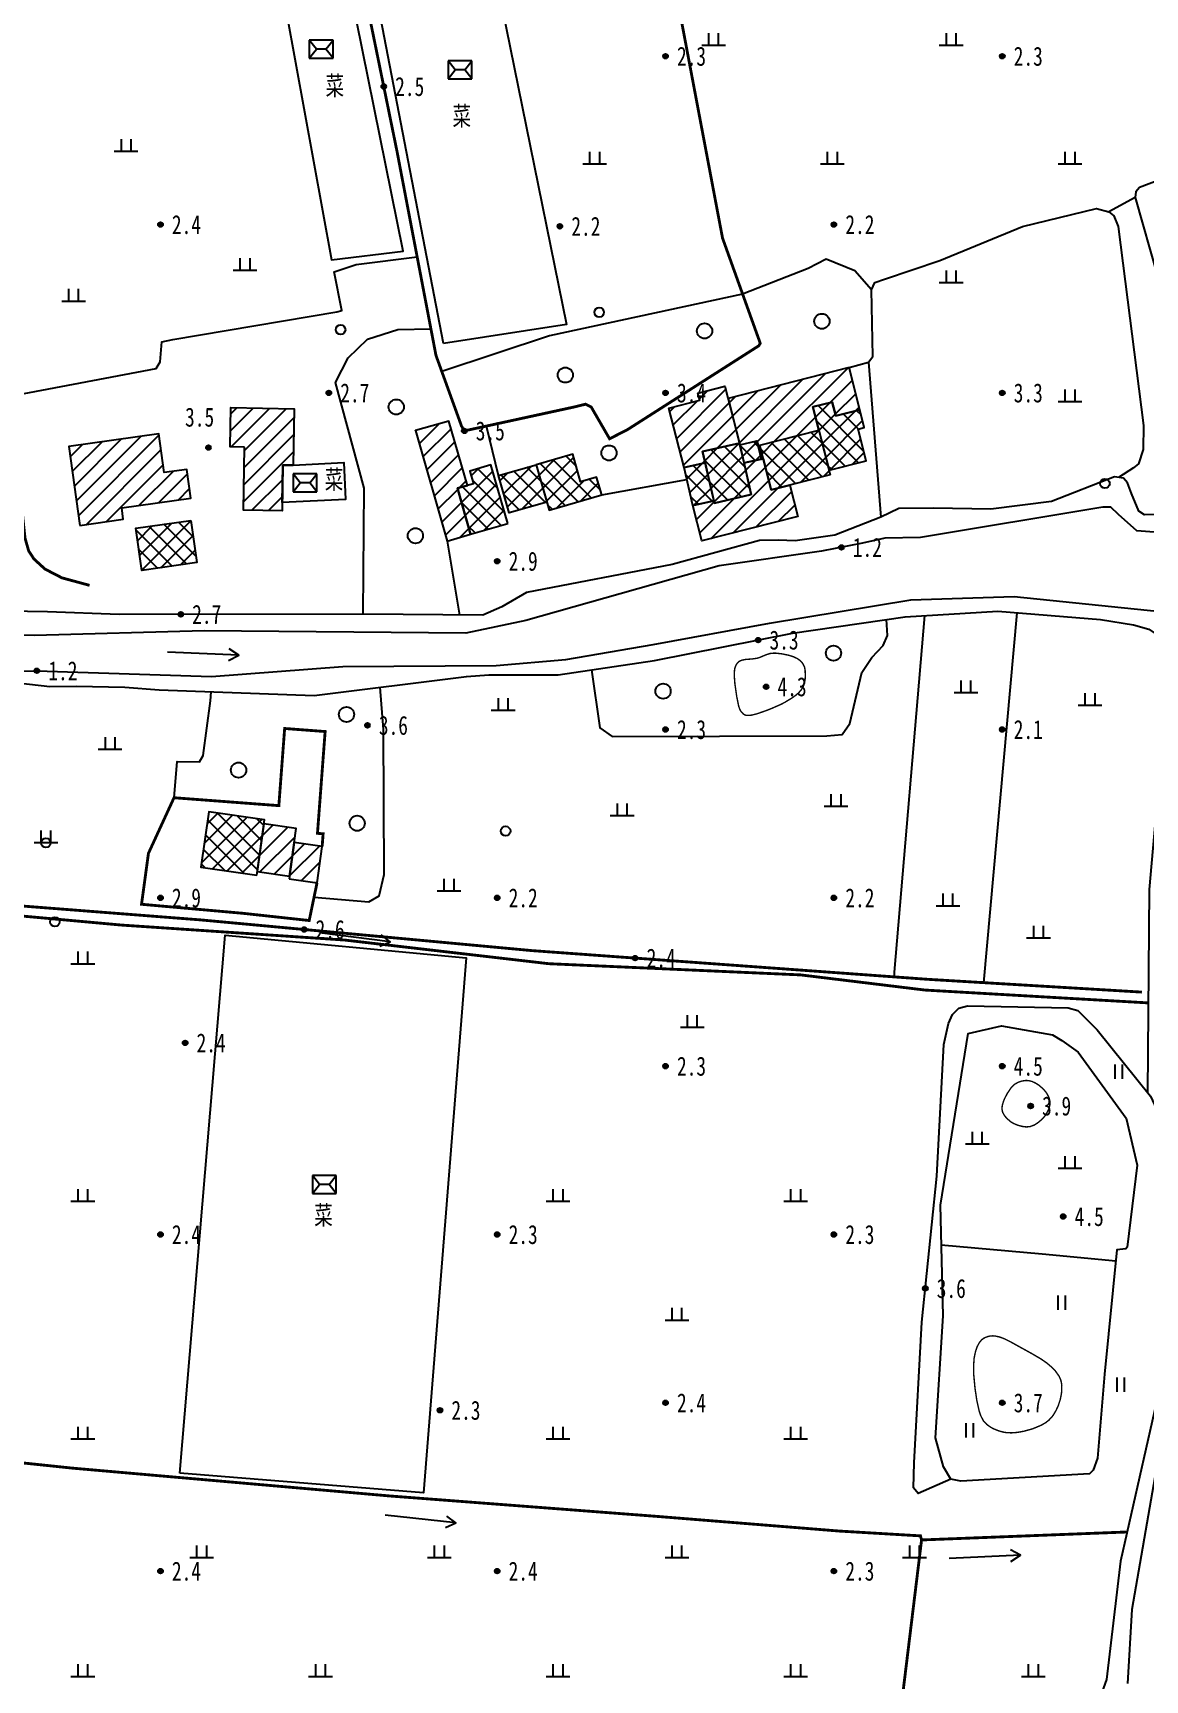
# Model space of a CAD drawing. Header units: metres. Extents: x 494039 to 619385, y 3351420 to 3402703.
# Drawn here: x 582663.1 to 582897.1, y 3396164.6 to 3396511.2 of the extents above; entities that cross this region are included whole.
import ezdxf
from ezdxf.enums import TextEntityAlignment as Align

# ---------------------------------------------------------------- set-up
doc = ezdxf.new("R2010")
doc.units = ezdxf.units.M
for name, pattern in [('2430', [0]), ('4410a', [0]), ('4430', [0]), ('8521', [0]), ('9610', [0])]:
    doc.linetypes.add(name, pattern=pattern)
for name, color, linetype in [('210100', 130, 'Continuous'), ('220200', 130, 'Continuous'), ('261301', 141, 'Continuous'), ('310300', 8, 'Continuous'), ('310500', 8, 'Continuous'), ('330400', 8, 'Continuous'), ('380201', 8, '2430'), ('440200', 8, '4410a'), ('440300', 8, '4430'), ('510301', 8, 'Continuous'), ('720100', 8, 'Continuous'), ('760201', 8, '8521'), ('810100', 8, '9610'), ('810302', 8, 'Continuous'), ('810501', 8, 'Continuous'), ('810600', 8, 'Continuous')]:
    doc.layers.add(name, color=color, linetype=linetype)
doc.layers.add('710101', color=8, linetype='Continuous', lineweight=0)
pattern_1 = [(45, (0, 0), (-1.767766953, 1.767766953), []), (135, (0, 0), (-1.767766953, -1.767766953), [])]
pattern_2 = [(45, (0, 0), (-1.767766953, 1.767766953), [])]

# ---------------------------------------------------------------- blocks, each defined once
blk = doc.blocks.new('gc170')
at = {"linetype": 'Continuous'}
blk.add_circle((0, 0), 0.5, dxfattribs=at)
blk = doc.blocks.new('gu')
at = {"flags": 128}
for points in [[(3.75, 0), (-3.75, 0)], [(2.71, -0.6), (3.75, 0), (3.75, 0), (2.71, 0.6)]]:
    blk.add_lwpolyline(points, dxfattribs=at)
blk = doc.blocks.new('p_point')
for radius in [0.25, 0.2, 0.15, 0.1, 0.05]:
    blk.add_circle((0, 0), radius)
blk.add_point((0, 0))
blk = doc.blocks.new('vm')
at = {"linetype": 'Continuous'}
for p, q in [((1.25, 0), (-1.25, 0)), ((-0.5, 0), (-0.5, 1.3)), ((0.5, 1.3), (0.5, 0))]:
    blk.add_line(p, q, dxfattribs=at)
blk = doc.blocks.new('v1')
blk.add_circle((0, 0), 0.8)
blk = doc.blocks.new('ve')
at = {"color": 0, "linetype": 'Continuous'}
for p, q in [((-0.4, 1.5), (-0.4, 0)), ((0.4, 0), (0.4, 1.5))]:
    blk.add_line(p, q, dxfattribs=at)
blk = doc.blocks.new('mf')
for p, q in [((1.25, 0.95), (-1.25, 0.95)), ((-1.25, 0.95), (-1.25, -0.95)), ((0.5, 0), (-0.5, 0)), ((1.25, -0.95), (1.25, 0.95)), ((-1.25, -0.95), (1.25, -0.95))]:
    blk.add_line(p, q)
at = {"flags": 128}
for points in [[(-1.25, -0.95), (-0.5, 0), (-1.25, 0.95)], [(1.25, -0.95), (0.5, 0), (1.25, 0.95)]]:
    blk.add_lwpolyline(points, dxfattribs=at)
blk = doc.blocks.new('1-3&1-4')
at = {"layer": '310300', "linetype": 'Continuous'}
h = blk.add_hatch(dxfattribs=at)
h.set_pattern_fill('ANSI31', color=8, scale=20, style=0)
h.set_pattern_definition(pattern_2)
h.paths.add_polyline_path([(582837.0449, 3396431.9308), (582834.7913, 3396440.7991), (582809.345, 3396434.3328), (582811.827, 3396424.5654), (582815.4239, 3396425.3906), (582815.6495, 3396424.407), (582816.0383, 3396424.5058), (582828.432, 3396427.6552), (582827.1931, 3396432.5304), (582831.2419, 3396433.5593), (582831.9826, 3396430.6444)])
h = blk.add_hatch(dxfattribs=at)
h.set_pattern_fill('ANSI31', color=8, scale=20, style=0)
h.set_pattern_definition(pattern_2)
h.paths.add_polyline_path([(582811.7469, 3396424.9147), (582803.993, 3396423.1358), (582804.5311, 3396420.7905), (582800.0982, 3396419.7735), (582796.9046, 3396432.2758), (582803.3792, 3396433.9297), (582802.9909, 3396435.4498), (582808.6842, 3396436.9042)])
h = blk.add_hatch(dxfattribs=at)
h.set_pattern_fill('ANSI31', color=8, scale=20, style=0)
h.set_pattern_definition(pattern_2)
h.paths.add_polyline_path([(582707.5968, 3396424.0428), (582704.5688, 3396424.0987), (582704.7218, 3396432.3881), (582718.025, 3396432.1426), (582717.8055, 3396420.2503), (582715.6782, 3396420.2896), (582715.5004, 3396410.6576), (582707.3525, 3396410.808)])
h = blk.add_hatch(dxfattribs=at)
h.set_pattern_fill('ANSI31', color=8, scale=20, style=0)
h.set_pattern_definition(pattern_2)
h.paths.add_polyline_path([(582752.3815, 3396415.3915), (582754.4833, 3396415.9956), (582750.5861, 3396429.5558), (582743.5437, 3396427.5318), (582750.2196, 3396404.3031), (582755.1602, 3396405.723)])
h = blk.add_hatch(dxfattribs=at)
h.set_pattern_fill('ANSI31', color=8, scale=20, style=0)
h.set_pattern_definition(pattern_2)
h.paths.add_polyline_path([(582672.9397, 3396407.5925), (582682.0849, 3396408.8702), (582681.7444, 3396411.3072), (582696.3027, 3396413.3412), (582695.458, 3396419.3869), (582690.68, 3396418.7193), (582689.541, 3396426.8719), (582670.6156, 3396424.2278)])
h = blk.add_hatch(dxfattribs=at)
h.set_pattern_fill('ANSI31', color=8, scale=20, style=0)
h.set_pattern_definition(pattern_2)
h.paths.add_polyline_path([(582818.4297, 3396415.0951), (582822.3075, 3396416.0805), (582823.9944, 3396409.4423), (582803.8281, 3396404.3177), (582801.9338, 3396411.7722), (582806.3667, 3396412.7891), (582806.4817, 3396412.2878), (582814.2356, 3396414.0667), (582812.7074, 3396420.7279), (582816.3042, 3396421.553), (582816.7593, 3396421.6686)])
h = blk.add_hatch(dxfattribs=at)
h.set_pattern_fill('ANSI31', color=8, scale=20, style=0)
h.set_pattern_definition(pattern_2)
h.paths.add_polyline_path([(582710.2703, 3396334.7409), (582717.0521, 3396333.785), (582718.4642, 3396343.8046), (582711.6824, 3396344.7604)])
h = blk.add_hatch(dxfattribs=at)
h.set_pattern_fill('ANSI31', color=8, scale=20, style=0)
h.set_pattern_definition(pattern_2)
h.paths.add_polyline_path([(582716.9705, 3396333.206), (582722.8533, 3396332.3769), (582723.9314, 3396340.026), (582718.0485, 3396340.8551)])
at = {"layer": '310500', "linetype": 'Continuous'}
h = blk.add_hatch(dxfattribs=at)
h.set_pattern_fill('ANSI37', color=8, scale=20, style=0)
h.set_pattern_definition(pattern_1)
h.paths.add_polyline_path([(582830.5855, 3396419.1806), (582838.3881, 3396421.1634), (582836.6843, 3396427.8683), (582837.9928, 3396428.2008), (582837.0449, 3396431.9308), (582831.9826, 3396430.6444), (582831.2419, 3396433.5593), (582827.1931, 3396432.5304)])
h = blk.add_hatch(dxfattribs=at)
h.set_pattern_fill('ANSI37', color=8, scale=20, style=0)
h.set_pattern_definition(pattern_1)
h.paths.add_polyline_path([(582830.8233, 3396418.2446), (582818.4297, 3396415.0951), (582816.0383, 3396424.5058), (582828.432, 3396427.6552)])
h = blk.add_hatch(dxfattribs=at)
h.set_pattern_fill('ANSI37', color=8, scale=20, style=0)
h.set_pattern_definition(pattern_1)
h.paths.add_polyline_path([(582811.7469, 3396424.9147), (582814.2356, 3396414.0667), (582806.4817, 3396412.2878), (582803.993, 3396423.1358)])
h = blk.add_hatch(dxfattribs=at)
h.set_pattern_fill('ANSI37', color=8, scale=20, style=0)
h.set_pattern_definition(pattern_1)
h.paths.add_polyline_path([(582811.827, 3396424.5654), (582815.4239, 3396425.3906), (582816.3042, 3396421.553), (582812.7074, 3396420.7279)])
h = blk.add_hatch(dxfattribs=at)
h.set_pattern_fill('ANSI37', color=8, scale=20, style=0)
h.set_pattern_definition(pattern_1)
h.paths.add_polyline_path([(582782.7453, 3396414.008), (582781.6669, 3396417.7549), (582778.3206, 3396416.7919), (582776.6535, 3396422.5845), (582768.9441, 3396420.3657), (582771.6896, 3396410.8262)])
h = blk.add_hatch(dxfattribs=at)
h.set_pattern_fill('ANSI37', color=8, scale=20, style=0)
h.set_pattern_definition(pattern_1)
h.paths.add_polyline_path([(582806.3667, 3396412.7891), (582801.9338, 3396411.7722), (582800.0982, 3396419.7735), (582804.5311, 3396420.7905)])
h = blk.add_hatch(dxfattribs=at)
h.set_pattern_fill('ANSI37', color=8, scale=20, style=0)
h.set_pattern_definition(pattern_1)
h.paths.add_polyline_path([(582763, 3396407.9762), (582759.4557, 3396420.3086), (582754.9959, 3396419.0269), (582755.7615, 3396416.3629), (582752.3815, 3396415.3915), (582755.1602, 3396405.723)])
h = blk.add_hatch(dxfattribs=at)
h.set_pattern_fill('ANSI37', color=8, scale=20, style=0)
h.set_pattern_definition(pattern_1)
h.paths.add_polyline_path([(582771.2053, 3396412.5088), (582763.2792, 3396410.2276), (582761.018, 3396418.0846), (582768.9441, 3396420.3657)])
h = blk.add_hatch(dxfattribs=at)
h.set_pattern_fill('ANSI37', color=8, scale=20, style=0)
h.set_pattern_definition(pattern_1)
h.paths.add_polyline_path([(582696.2992, 3396408.6507), (582697.5776, 3396399.7683), (582685.9694, 3396398.0976), (582684.6911, 3396406.98)])
h = blk.add_hatch(dxfattribs=at)
h.set_pattern_fill('ANSI37', color=8, scale=20, style=0)
h.set_pattern_definition(pattern_1)
h.paths.add_polyline_path([(582710.1634, 3396333.9823), (582711.8052, 3396345.6316), (582700.07, 3396347.2855), (582698.4282, 3396335.6363)])
at = {"layer": '210100', "color": 141, "linetype": 'Continuous', "flags": 128}
for points in [[(582899.8912, 3396406.0736), (582895.3195, 3396406.4351), (582891.4772, 3396409.8482), (582889.8696, 3396411.4568), (582888.2052, 3396411.4479), (582849.8581, 3396405.0146), (582842.3136, 3396404.8687), (582837.6379, 3396403.8226), (582828.9789, 3396402.1478), (582807.4642, 3396399.1072), (582783.4064, 3396392.265), (582766.7683, 3396387.5965), (582754.1366, 3396384.8975), (582699.118, 3396385.3651), (582663.391, 3396384.4219), (582623.7831, 3396385.4563), (582588.3223, 3396386.6624), (582559.4393, 3396387.0325), (582551.2111, 3396386.3314)], [(582553.6161, 3396377.3463), (582558.3201, 3396377.6657), (582572.2909, 3396379.1766), (582583.736, 3396378.8154), (582604.4538, 3396375.0845), (582614.8605, 3396376.3576), (582638.4821, 3396376.8493), (582663.9136, 3396376.9884), (582700.6401, 3396375.7639), (582728.2729, 3396377.8889), (582760.5648, 3396378.1333), (582775.1734, 3396379.3622), (582793.6105, 3396382.5085), (582818.0796, 3396386.9929), (582847.7654, 3396391.9316), (582869.5147, 3396392.6317), (582900.272, 3396389.476)], [(582903.9909, 3396235.085), (582894.2677, 3396179.3897), (582893.3559, 3396163.8652)]]:
    blk.add_lwpolyline(points, dxfattribs=at)
at = {"layer": '220200', "color": 141, "linetype": 'Continuous', "const_width": 0.6, "flags": 128}
for points in [[(582576.2341, 3396334.0505), (582633.3126, 3396327.8663), (582681.6645, 3396323.471), (582728.6477, 3396320.3186), (582771.6166, 3396315.3366), (582824.6266, 3396312.9787), (582850.7519, 3396309.7913), (582897.7396, 3396307.088)], [(582684.5216, 3396103.5643), (582740.2997, 3396098.656), (582788.1817, 3396095.1101), (582823.9501, 3396092.0474), (582839.2796, 3396094.8101), (582840.3789, 3396095.8915), (582842.9797, 3396116.0465), (582844.7849, 3396150.8277), (582850.0569, 3396194.0504), (582849.8383, 3396194.9099), (582832.7429, 3396195.9217), (582794.4645, 3396199.0032), (582738.294, 3396203.2965), (582671.3034, 3396209.1725), (582633.6498, 3396213.1332)], [(582850.0569, 3396194.0504), (582893.2943, 3396195.7276)]]:
    blk.add_lwpolyline(points, dxfattribs=at)
at = {"layer": '310300', "color": 8, "linetype": 'Continuous', "flags": 128}
for points in [[(582837.0449, 3396431.9308), (582834.7913, 3396440.7991), (582809.345, 3396434.3328), (582811.827, 3396424.5654), (582815.4239, 3396425.3906), (582815.6495, 3396424.407), (582816.0383, 3396424.5058), (582828.432, 3396427.6552), (582827.1931, 3396432.5304), (582831.2419, 3396433.5593), (582831.9826, 3396430.6444)], [(582707.5968, 3396424.0428), (582704.5688, 3396424.0987), (582704.7218, 3396432.3881), (582718.025, 3396432.1426), (582717.8055, 3396420.2503), (582715.6782, 3396420.2896), (582715.5004, 3396410.6576), (582707.3525, 3396410.808)]]:
    blk.add_lwpolyline(points, close=True, dxfattribs=at)
for points, elevation in [([(582811.7469, 3396424.9147), (582803.993, 3396423.1358), (582804.5311, 3396420.7905), (582800.0982, 3396419.7735), (582796.9046, 3396432.2758), (582803.3792, 3396433.9297), (582802.9909, 3396435.4498), (582808.6842, 3396436.9042)], 6.3133), ([(582752.3815, 3396415.3915), (582754.4833, 3396415.9956), (582750.5861, 3396429.5558), (582743.5437, 3396427.5318), (582750.2196, 3396404.3031), (582755.1602, 3396405.723)], 6.3133), ([(582672.9397, 3396407.5925), (582682.0849, 3396408.8702), (582681.7444, 3396411.3072), (582696.3027, 3396413.3412), (582695.458, 3396419.3869), (582690.68, 3396418.7193), (582689.541, 3396426.8719), (582670.6156, 3396424.2278)], 6.4), ([(582818.4297, 3396415.0951), (582822.3075, 3396416.0805), (582823.9944, 3396409.4423), (582803.8281, 3396404.3177), (582801.9338, 3396411.7722), (582806.3667, 3396412.7891), (582806.4817, 3396412.2878), (582814.2356, 3396414.0667), (582812.7074, 3396420.7279), (582816.3042, 3396421.553), (582816.7593, 3396421.6686)], 6.3133), ([(582710.2703, 3396334.7409), (582717.0521, 3396333.785), (582718.4642, 3396343.8046), (582711.6824, 3396344.7604)], 6.2479), ([(582716.9705, 3396333.206), (582722.8533, 3396332.3769), (582723.9314, 3396340.026), (582718.0485, 3396340.8551)], 6.2479)]:
    blk.add_lwpolyline(points, close=True, dxfattribs=dict(at, elevation=elevation))
at = {"layer": '310500', "color": 8, "linetype": 'Continuous', "flags": 128}
for points in [[(582830.5855, 3396419.1806), (582838.3881, 3396421.1634), (582836.6843, 3396427.8683), (582837.9928, 3396428.2008), (582837.0449, 3396431.9308), (582831.9826, 3396430.6444), (582831.2419, 3396433.5593), (582827.1931, 3396432.5304)], [(582806.3667, 3396412.7891), (582801.9338, 3396411.7722), (582800.0982, 3396419.7735), (582804.5311, 3396420.7905)], [(582696.2992, 3396408.6507), (582697.5776, 3396399.7683), (582685.9694, 3396398.0976), (582684.6911, 3396406.98)]]:
    blk.add_lwpolyline(points, close=True, dxfattribs=at)
for points, elevation in [([(582830.8233, 3396418.2446), (582818.4297, 3396415.0951), (582816.0383, 3396424.5058), (582828.432, 3396427.6552)], 9.7486), ([(582811.7469, 3396424.9147), (582814.2356, 3396414.0667), (582806.4817, 3396412.2878), (582803.993, 3396423.1358)], 10.187), ([(582811.827, 3396424.5654), (582815.4239, 3396425.3906), (582816.3042, 3396421.553), (582812.7074, 3396420.7279)], 9.5494), ([(582782.7453, 3396414.008), (582781.6669, 3396417.7549), (582778.3206, 3396416.7919), (582776.6535, 3396422.5845), (582768.9441, 3396420.3657), (582771.6896, 3396410.8262)], 10.7581), ([(582763, 3396407.9762), (582759.4557, 3396420.3086), (582754.9959, 3396419.0269), (582755.7615, 3396416.3629), (582752.3815, 3396415.3915), (582755.1602, 3396405.723)], 13.8179), ([(582771.2053, 3396412.5088), (582763.2792, 3396410.2276), (582761.018, 3396418.0846), (582768.9441, 3396420.3657)], 10.0317), ([(582710.1634, 3396333.9823), (582711.8052, 3396345.6316), (582700.07, 3396347.2855), (582698.4282, 3396335.6363)], 10.5213)]:
    blk.add_lwpolyline(points, close=True, dxfattribs=dict(at, elevation=elevation))
at = {"layer": '330400', "color": 8, "linetype": 'Continuous', "flags": 128}
for points in [[(582749.4831, 3396445.8634), (582731.6086, 3396538.6463), (582756.695, 3396541.7116), (582775.3231, 3396449.8787)], [(582712.6547, 3396536.2637), (582725.9264, 3396463.4515), (582740.999, 3396465.3356), (582726.3435, 3396537.8784)], [(582715.5332, 3396412.4363), (582715.6782, 3396420.2896), (582717.8055, 3396420.2503), (582728.4703, 3396420.8573), (582728.8315, 3396413.0516)], [(582693.9914, 3396208.1371), (582703.5459, 3396321.3426), (582754.1989, 3396316.6073), (582745.2517, 3396203.935)]]:
    blk.add_lwpolyline(points, close=True, dxfattribs=at)
at = {"layer": '380201', "color": 8, "linetype": '2430', "const_width": 0.6, "flags": 128}
blk.add_lwpolyline([(582723.9314, 3396340.026), (582724.1317, 3396342.6849), (582722.9426, 3396342.7745), (582724.5574, 3396364.2019), (582716.0373, 3396364.844), (582714.8135, 3396348.6058), (582692.7562, 3396350.2681), (582687.3776, 3396338.5677), (582685.9217, 3396327.8455), (582707.2316, 3396325.9475), (582721.2018, 3396324.4256), (582722.8533, 3396332.3769)], dxfattribs=at)
at = {"layer": '440200', "color": 8, "linetype": '4410a', "const_width": 0.6, "flags": 128}
for points in [[(582792.7184, 3396549.7821), (582808.179, 3396468.0514), (582816.112, 3396445.9239), (582815.7883, 3396445.3845), (582788.1214, 3396427.711), (582784.4055, 3396425.8219), (582780.552, 3396432.4867), (582779.3673, 3396433.105), (582777.2091, 3396432.5674), (582753.8502, 3396427.487), (582753.2569, 3396428.4854), (582747.8774, 3396443.3772), (582739.6712, 3396486.3543), (582728.1037, 3396542.9686)], [(582674.9826, 3396394.9711), (582669.182, 3396396.546), (582665.6036, 3396398.3995), (582663.2845, 3396400.5266), (582662.175, 3396402.2187), (582661.3985, 3396404.9594), (582657.745, 3396439.8312), (582649.629, 3396492.9894), (582642.679, 3396533.0999)]]:
    blk.add_lwpolyline(points, dxfattribs=at)
at = {"layer": '440300', "color": 8, "linetype": '4430', "const_width": 0.6, "flags": 128}
blk.add_lwpolyline([(582564.8476, 3396337.6259), (582581.7798, 3396336.1703), (582640.9362, 3396329.0265), (582698.38, 3396324.5542), (582768.1074, 3396318.0896), (582851.3316, 3396312.0523), (582896.4123, 3396309.357)], dxfattribs=at)
at = {"layer": '710101', "color": 8, "linetype": 'Continuous', "const_width": 0.3, "elevation": 4, "flags": 128}
for points in [[(582825.594, 3396375.998), (582825.5498, 3396377.1738), (582825.409, 3396377.8332), (582825.071, 3396378.5089), (582824.5396, 3396379.116), (582823.9631, 3396379.5322), (582823.1258, 3396379.9356), (582822.0727, 3396380.2659), (582820.6854, 3396380.5513), (582819.5113, 3396380.6886), (582818.9901, 3396380.7045), (582818.148, 3396380.6212), (582817.3685, 3396380.3732), (582815.9958, 3396379.7981), (582815.425, 3396379.62), (582814.4016, 3396379.4761), (582813.0447, 3396379.3775), (582812.2196, 3396379.2173), (582811.685, 3396378.9681), (582811.266, 3396378.5739), (582810.9527, 3396378.0651), (582810.763, 3396377.4918), (582810.6981, 3396377.1345), (582810.6417, 3396375.9981), (582810.7724, 3396374.2931), (582811.1687, 3396371.5214), (582811.5776, 3396369.5172), (582811.8314, 3396368.8258), (582812.0455, 3396368.4494), (582812.5687, 3396367.8746), (582812.933, 3396367.672), (582813.1465, 3396367.6155), (582813.729, 3396367.592), (582814.3098, 3396367.6612), (582815.4352, 3396367.9365), (582817.3538, 3396368.6077), (582818.5721, 3396369.0892), (582820.4366, 3396369.9077), (582821.3364, 3396370.3795), (582822.7511, 3396371.2355), (582823.6668, 3396371.8948), (582824.2169, 3396372.3848), (582824.7503, 3396373.0062), (582825.1421, 3396373.625), (582825.4247, 3396374.3665), (582825.558, 3396375.2302)], [(582875.727, 3396288.9084), (582875.7689, 3396288.8632), (582876.3056, 3396288.1861), (582876.5357, 3396287.824), (582876.8779, 3396287.1228), (582877.0817, 3396286.2804), (582877.0365, 3396285.5328), (582876.8282, 3396284.7859), (582876.6651, 3396284.3909), (582876.1455, 3396283.48), (582875.8324, 3396283.0741), (582875.2446, 3396282.4559), (582874.4631, 3396281.8115), (582873.7646, 3396281.3772), (582872.8732, 3396281.0447), (582872.0626, 3396280.9858), (582871.228, 3396281.0893), (582870.2269, 3396281.3663), (582869.4201, 3396281.7098), (582868.7603, 3396282.1054), (582867.8939, 3396282.8849), (582867.4304, 3396283.4885), (582867.1445, 3396284.0264), (582867.0472, 3396284.3053), (582866.9696, 3396284.8666), (582867.0475, 3396285.5496), (582867.3117, 3396286.4136), (582867.5261, 3396286.9274), (582868.0665, 3396287.991), (582868.8993, 3396289.2277), (582869.6542, 3396289.9642), (582870.4175, 3396290.3932), (582871.1961, 3396290.6452), (582872.0018, 3396290.7588), (582872.5868, 3396290.7333), (582873.2963, 3396290.5519), (582874.0397, 3396290.2108), (582874.8055, 3396289.7197)], [(582861.1179, 3396232.3241), (582860.9944, 3396230.6272), (582861.042, 3396228.7549), (582861.2887, 3396226.0794), (582861.6819, 3396223.4098), (582862.1761, 3396221.1929), (582862.5382, 3396220.1311), (582863.0852, 3396219.1141), (582863.7475, 3396218.3928), (582864.3943, 3396217.91), (582864.8353, 3396217.6462), (582865.2974, 3396217.4096), (582866.2662, 3396217.0177), (582867.2685, 3396216.7434), (582867.7728, 3396216.6583), (582868.8727, 3396216.5962), (582869.4708, 3396216.6193), (582870.1668, 3396216.6858), (582871.5523, 3396216.9227), (582873.4692, 3396217.4579), (582875.2587, 3396218.2076), (582876.1634, 3396218.7342), (582876.8319, 3396219.2488), (582877.5078, 3396219.975), (582877.8012, 3396220.3748), (582878.3202, 3396221.2353), (582878.8199, 3396222.3175), (582879.2287, 3396223.5748), (582879.4726, 3396224.7845), (582879.5423, 3396225.3916), (582879.5624, 3396226.4899), (582879.5155, 3396226.9762), (582879.3469, 3396227.7266), (582878.9932, 3396228.5195), (582878.2224, 3396229.598), (582877.4707, 3396230.3866), (582876.3939, 3396231.304), (582875.2407, 3396232.1035), (582873.5718, 3396233.0937), (582868.7762, 3396235.7487), (582867.4508, 3396236.4064), (582866.4335, 3396236.7859), (582865.5039, 3396236.9819), (582865.0269, 3396237.0089), (582864.5021, 3396236.9703), (582864.1398, 3396236.9015), (582863.4835, 3396236.6799), (582863.031, 3396236.4282), (582862.7264, 3396236.1849), (582862.3189, 3396235.7263), (582862.1199, 3396235.4306), (582861.7471, 3396234.6983), (582861.408, 3396233.7191)]]:
    blk.add_lwpolyline(points, close=True, dxfattribs=at)
at = {"layer": '760201', "color": 8, "linetype": '8521', "flags": 128}
for points in [[(583079.7737, 3396497.5357), (583094.3412, 3396471.618), (583103.7092, 3396449.1593), (583104.0282, 3396446.3229), (583103.6865, 3396444.0619), (583102.8041, 3396442.5785), (583100.9946, 3396440.9162), (583096.0013, 3396439.0669), (583092.5985, 3396438.529), (583088.6802, 3396437.7525), (583073.0718, 3396433.696), (583064.2309, 3396430.9111), (583049.2149, 3396426.0507), (583047.4259, 3396426.1099), (583046.3492, 3396426.2934), (583044.3753, 3396426.8347), (583035.39, 3396423.369), (583019.0542, 3396423.7052), (583013.1366, 3396423.7684), (583009.5177, 3396423.5555), (583003.7013, 3396422.275), (582989.7466, 3396416.0913), (582988.3492, 3396416.1942), (582986.4148, 3396418.4541), (582984.6324, 3396419.6164), (582981.1625, 3396419.9568), (582977.9763, 3396419.3926), (582957.7595, 3396413.275), (582944.228, 3396412.1299), (582938.0665, 3396412.0592), (582936.2978, 3396412.4791), (582931.6875, 3396417.362), (582925.3234, 3396425.7813), (582923.5049, 3396427.8983), (582922.2359, 3396428.3852), (582920.8456, 3396427.2932), (582920.2248, 3396425.6472), (582921.8046, 3396420.4769), (582924.7478, 3396415.5888), (582924.7345, 3396414.0368), (582924.4075, 3396413.5004), (582900.3637, 3396409.8669), (582896.9322, 3396409.8191), (582895.7578, 3396410.6164), (582894.2053, 3396414.302), (582893.4136, 3396416.5253), (582892.519, 3396417.53), (582890.6498, 3396417.8369), (582877.4276, 3396412.5861), (582864.6579, 3396411.0151), (582852.5619, 3396411.2208), (582845.2993, 3396411.1739), (582841.4745, 3396409.3304), (582831.7983, 3396405.559), (582823.4445, 3396404.3383), (582819.9651, 3396404.5), (582815.9704, 3396404.4226), (582797.555, 3396399.3535), (582766.9257, 3396393.4402), (582761.7215, 3396390.4158), (582757.743, 3396388.6754), (582732.5867, 3396388.895), (582681.2099, 3396388.8623), (582666.162, 3396389.3821), (582623.861, 3396390.1331), (582601.71, 3396388.8896), (582574.1743, 3396391.1477), (582555.6318, 3396390.1191), (582549.9848, 3396390.9128)], [(582834.7913, 3396440.7991), (582838.9233, 3396441.9595), (582839.7686, 3396443.1637), (582839.5322, 3396457.1437), (582840.2156, 3396458.6896), (582842.2443, 3396459.429), (582853.8695, 3396463.3331), (582871.2604, 3396470.4936), (582886.8969, 3396474.3035), (582889.4634, 3396473.6058), (582890.5323, 3396472.7162), (582891.3997, 3396470.4817), (582896.7564, 3396428.6165), (582896.6565, 3396423.5366), (582895.7213, 3396420.5519), (582894.6279, 3396419.7394), (582891.5079, 3396417.696)], [(582555.4591, 3396370.4607), (582560.3056, 3396373.7583), (582567.4584, 3396376.8169), (582571.2485, 3396377.0159), (582597.4181, 3396373.1269), (582603.2317, 3396372.7742), (582608.9113, 3396372.9578), (582630.4654, 3396373.1339), (582637.9482, 3396372.7663), (582658.0926, 3396374.6969), (582666.6577, 3396373.6743), (582672.1936, 3396373.7502), (582682.4129, 3396373.5517), (582689.6673, 3396372.9518), (582722.275, 3396371.7862), (582754.3324, 3396375.8131), (582758.9708, 3396376.1194), (582773.6182, 3396376.1542), (582793.8824, 3396379.1585), (582822.8895, 3396384.8821), (582846.5805, 3396388.343), (582866.1254, 3396389.5369), (582887.7358, 3396387.7868), (582894.6358, 3396386.6545), (582897.8489, 3396385.7338), (582900.4681, 3396383.9767), (582902.1453, 3396380.9483), (582902.2206, 3396379.2542), (582897.9163, 3396330.9344), (582897.6179, 3396288.251)], [(582856.1895, 3396206.856), (582849.373, 3396203.8208), (582848.3821, 3396205.0131), (582848.4875, 3396210.3043), (582850.1317, 3396239.9034), (582853.2459, 3396270.6), (582854.7652, 3396298.3035), (582855.7381, 3396302.7621), (582856.5489, 3396304.614), (582857.8893, 3396305.9905), (582859.6958, 3396306.437), (582880.9032, 3396306.0531), (582882.9701, 3396305.4909), (582887.0301, 3396301.4076), (582898.2579, 3396287.4557), (582899.8776, 3396283.7745), (582900.6458, 3396280.3831), (582902.3001, 3396261.0825), (582901.3727, 3396248.3224), (582899.9456, 3396224.9231), (582891.8937, 3396189.5797), (582888.9552, 3396164.7089), (582885.2286, 3396154.3946), (582882.3074, 3396138.0902), (582880.5333, 3396127.5653), (582879.3809, 3396123.3461), (582872.7508, 3396107.9943), (582864.876, 3396088.288), (582861.6005, 3396081.5955)]]:
    blk.add_lwpolyline(points, dxfattribs=at)
for points in [[(582895.0067, 3396476.595), (582899.6957, 3396460.0528), (582900.4191, 3396459.1779), (582902.6963, 3396458.4753), (582916.9607, 3396458.363), (582918.55, 3396458.8019), (582919.3512, 3396460.0078), (582919.3715, 3396461.9736), (582913.9728, 3396482.8232), (582900.5607, 3396480.4694), (582895.9474, 3396478.6756), (582895.1254, 3396477.7714)], [(582882.9951, 3396296.7197), (582893.1238, 3396282.8259), (582895.4105, 3396272.9157), (582893.3371, 3396255.6925), (582893.0583, 3396255.3531), (582891.1555, 3396255.1064), (582888.5287, 3396228.9467), (582887.1046, 3396211.2582), (582886.1651, 3396208.7583), (582885.3847, 3396207.9716), (582858.3263, 3396206.4245), (582856.1895, 3396206.856), (582854.6899, 3396209.4091), (582853.0077, 3396215.5107), (582854.5689, 3396241.2515), (582854.0196, 3396264.4961), (582859.8734, 3396300.6189), (582866.8537, 3396302.26), (582877.5953, 3396300.3815), (582879.5963, 3396299.1936)]]:
    blk.add_lwpolyline(points, close=True, dxfattribs=at)
at = {"layer": '810100', "color": 8, "linetype": '9610', "flags": 128}
for points in [[(582895.0067, 3396476.595), (582889.4634, 3396473.6058)], [(582658.2707, 3396434.814), (582689.0005, 3396440.6341), (582689.851, 3396442.0218), (582690.175, 3396446.23), (582692.5274, 3396446.7244), (582727.017, 3396452.5662), (582728.053, 3396452.8244), (582726.4776, 3396460.9622), (582731.0534, 3396462.4692), (582743.9211, 3396464.0971)], [(582839.5322, 3396457.1437), (582836.025, 3396461.1965), (582830.0019, 3396463.6405), (582826.1809, 3396461.6794), (582812.3963, 3396456.2542)], [(582812.3963, 3396456.2542), (582771.7363, 3396447.4544), (582749.0996, 3396439.9938)], [(582732.5867, 3396388.895), (582732.7978, 3396415.4121), (582726.7549, 3396437.6625), (582729.4323, 3396442.8862), (582733.496, 3396446.8024), (582739.8613, 3396448.8468), (582746.81, 3396448.9677)], [(582838.9233, 3396441.9595), (582841.4745, 3396409.3304)], [(582782.7453, 3396414.008), (582800.6823, 3396417.2273)], [(582750.2196, 3396404.3031), (582752.8252, 3396388.7184)], [(582780.6246, 3396377.193), (582782.3919, 3396364.9955), (582784.9305, 3396363.1275), (582830.1279, 3396363.3174), (582833.3838, 3396363.5746), (582834.9628, 3396365.9224), (582837.5058, 3396376.6416), (582839.5662, 3396379.7917), (582842.0058, 3396382.3448), (582842.8594, 3396384.3935), (582842.6566, 3396387.7698)], [(582850.6448, 3396388.5913), (582844.3192, 3396313.5522), (582844.2817, 3396312.5637)], [(582863.1553, 3396311.3454), (582870.1741, 3396389.209)], [(582692.7562, 3396350.2681), (582693.404, 3396357.8612), (582698.1209, 3396357.8136), (582698.9247, 3396359.1663), (582700.4673, 3396370.6615), (582700.5639, 3396372.5623)], [(582722.227, 3396329.3617), (582733.7519, 3396328.3528), (582735.9549, 3396329.6009), (582736.9926, 3396334.119), (582736.8475, 3396364.6212), (582736.1593, 3396373.5303)], [(582854.2157, 3396256.1984), (582875.4222, 3396254.2876), (582890.9214, 3396252.7746)]]:
    blk.add_lwpolyline(points, dxfattribs=at)
at = {"layer": '810100', "color": 8, "linetype": '9610', "elevation": 4.1778, "flags": 128}
blk.add_lwpolyline([(582761.018, 3396418.0846), (582758.4932, 3396428.4968)], dxfattribs=at)
at = {"layer": '261301', "color": 141, "linetype": 'Continuous', "xscale": 2, "yscale": 2}
for p, rotation in [((582698.886, 3396380.5941, 1.0694), 357.6918219222216), ((582730.8267, 3396320.8803, -0.0928), 352.9591905344411), ((582744.6325, 3396198.4638, -0.0928), 353.9905145656767), ((582863.3863, 3396190.4822, -0.0928), 2.790304462287108)]:
    blk.add_blockref('gu', p, dxfattribs=dict(at, rotation=rotation))
at = {"layer": '330400', "color": 8, "linetype": 'Continuous', "xscale": 2, "yscale": 2}
for p in [(582723.7157, 3396507.8386), (582752.9251, 3396503.4725), (582720.3086, 3396416.5536), (582724.4005, 3396268.859)]:
    blk.add_blockref('mf', p, dxfattribs=at)
at = {"layer": '510301', "color": 8, "linetype": 'Continuous', "xscale": 2, "yscale": 2}
for p in [(582782.2298, 3396452.435, 2.9915), (582727.8122, 3396448.7831, 3.3783), (582888.6403, 3396416.4094, 3.1888), (582665.7951, 3396340.7724, 3.3275), (582762.5348, 3396343.2607, 3.378), (582667.6821, 3396324.1504, 3.0314)]:
    blk.add_blockref('gc170', p, dxfattribs=at)
at = {"layer": '720100', "color": 8, "linetype": 'Continuous', "xscale": 2, "yscale": 2, "zscale": 2}
for p in [(582796.1912, 3396506.336, 2.3269), (582867.0459, 3396506.3361, 2.2736), (582736.8891, 3396499.9708, 2.535), (582689.9089, 3396470.9084, 2.3626), (582773.9583, 3396470.5422, 2.1881), (582831.6185, 3396470.9087, 2.2214), (582725.3362, 3396435.4811, 2.7003), (582796.191, 3396435.4812, 3.3693), (582867.0458, 3396435.4814, 3.2679), (582753.8502, 3396427.487, 3.4765), (582699.9996, 3396423.9614, 3.5452), (582833.1809, 3396402.9606, 1.2), (582760.7636, 3396400.0538, 2.8556), (582694.1724, 3396388.8706, 2.6684), (582815.6619, 3396383.456, 3.3096), (582663.9136, 3396376.9884, 1.2), (582817.3466, 3396373.6294, 4.2959), (582733.4606, 3396365.5061, 3.6439), (582796.1909, 3396364.6264, 2.3176), (582867.0457, 3396364.6266, 2.1), (582689.9086, 3396329.1988, 2.932), (582760.7634, 3396329.199, 2.2414), (582831.6182, 3396329.1991, 2.2011), (582720.1344, 3396322.5373, 2.6117), (582789.7998, 3396316.516, 2.4071), (582695.1004, 3396298.6724, 2.4289), (582796.1907, 3396293.7716, 2.3039), (582867.0455, 3396293.7718, 4.4724), (582873.013, 3396285.3872, 3.872), (582879.8699, 3396262.1273, 4.4732), (582689.9085, 3396258.344, 2.4004), (582760.7633, 3396258.3442, 2.3481), (582831.6181, 3396258.3443, 2.3333), (582850.8499, 3396246.9829, 3.5782), (582796.1906, 3396222.9169, 2.4024), (582867.0454, 3396222.917, 3.7125), (582748.7226, 3396221.3435, 2.3012), (582689.9083, 3396187.4893, 2.4464), (582760.7631, 3396187.4894, 2.4036), (582831.6179, 3396187.4895, 2.2928)]:
    blk.add_blockref('p_point', p, dxfattribs=at)
at = {"layer": '810302', "color": 8, "linetype": 'Continuous', "xscale": 2, "yscale": 2}
for p in [(582806.286, 3396508.6105), (582856.286, 3396508.6105), (582682.6783, 3396486.2682), (582781.286, 3396483.6105), (582831.286, 3396483.6105), (582881.286, 3396483.6105), (582707.6783, 3396461.2682), (582856.286, 3396458.6105), (582671.6167, 3396454.7465), (582881.286, 3396433.6105), (582859.3822, 3396372.3563, 4.6919), (582885.4975, 3396369.6627, 3.151), (582762.0149, 3396368.6061, 3.3588), (582679.311, 3396360.4384, 3.3588), (582787.0471, 3396346.4469, 3.3588), (582832.0416, 3396348.4503, 3.3588), (582665.7951, 3396340.7724, 3.3588), (582750.6059, 3396330.6013, 3.3588), (582855.5939, 3396327.4804, 4.6919), (582874.6643, 3396320.7087, 3.3292), (582673.5706, 3396315.2739), (582801.7976, 3396301.8897), (582861.7716, 3396277.3752, 4.6919), (582881.3011, 3396272.2059, 4.7097), (582673.5706, 3396265.2739), (582773.5706, 3396265.2739), (582823.5706, 3396265.2739), (582798.5706, 3396240.2739), (582673.5706, 3396215.2739), (582773.5706, 3396215.2739), (582823.5706, 3396215.2739), (582698.5706, 3396190.2739), (582748.5706, 3396190.2739), (582798.5706, 3396190.2739), (582848.5706, 3396190.2739), (582673.5706, 3396165.2739), (582723.5706, 3396165.2739), (582773.5706, 3396165.2739), (582823.5706, 3396165.2739), (582873.5706, 3396165.2739)]:
    blk.add_blockref('vm', p, dxfattribs=at)
at = {"layer": '810501', "color": 8, "linetype": 'Continuous', "xscale": 2, "yscale": 2}
for p in [(582829.0845, 3396450.549, 5.6179), (582804.3921, 3396448.521, 5.6179), (582775.1005, 3396439.2377, 5.6179), (582739.5212, 3396432.5117, 5.6179), (582784.2849, 3396422.8345, 4.6009), (582743.5457, 3396405.4122, 5.6179), (582831.5277, 3396380.7058, 5.9448), (582795.6614, 3396372.6886, 5.9448), (582729.0597, 3396367.7974, 5.9448), (582706.339, 3396356.0843, 5.927), (582731.3012, 3396344.8987, 5.9448)]:
    blk.add_blockref('v1', p, dxfattribs=at)
at = {"layer": '810600', "color": 8, "linetype": 'Continuous', "xscale": 2, "yscale": 2}
for p in [(582891.5514, 3396291.1099, 4.6919), (582879.5204, 3396242.4833, 4.6919), (582891.9775, 3396225.2222, 4.6919), (582860.1773, 3396215.6027, 4.6919)]:
    blk.add_blockref('ve', p, dxfattribs=at)
at = {"color": 8, "width": 0.75}
for p in [(582726.5928, 3396500.1414, 4.17), (582753.3133, 3396493.7456, 4.0445), (582726.4203, 3396417.2471, 5.5108), (582724.2166, 3396262.4041, 4.261)]:
    blk.add_text('菜', height=4, dxfattribs=at).set_placement(p, align=Align.MIDDLE_CENTER)
at = {"layer": '720100', "color": 8, "width": 0.75}
for s, p in [('2.3', (582798.5912, 3396506.336, 2.3269)), ('2.3', (582869.4459, 3396506.3361, 2.2736)), ('2.5', (582739.2891, 3396499.9708, 2.535)), ('2.4', (582692.3089, 3396470.9084, 2.3626)), ('2.2', (582834.0185, 3396470.9087, 2.2214)), ('2.2', (582776.3583, 3396470.5422, 2.1881)), ('2.7', (582727.7362, 3396435.4811, 2.7003)), ('3.4', (582798.591, 3396435.4812, 3.3693)), ('3.3', (582869.4458, 3396435.4814, 3.2679)), ('3.5', (582695.086, 3396430.3823, 3.5452)), ('3.5', (582756.2502, 3396427.487, 3.4765)), ('1.2', (582835.5809, 3396402.9606, 1.2)), ('2.9', (582763.1636, 3396400.0538, 2.8556)), ('2.7', (582696.5724, 3396388.8706, 2.6684)), ('3.3', (582818.0619, 3396383.456, 3.3096)), ('1.2', (582666.3136, 3396376.9884, 1.2)), ('4.3', (582819.7466, 3396373.6294, 4.2959)), ('3.6', (582735.8606, 3396365.5061, 3.6439)), ('2.3', (582798.5909, 3396364.6264, 2.3176)), ('2.1', (582869.4457, 3396364.6266, 2.1)), ('2.9', (582692.3086, 3396329.1988, 2.932)), ('2.2', (582763.1634, 3396329.199, 2.2414)), ('2.2', (582834.0182, 3396329.1991, 2.2011)), ('2.6', (582722.5344, 3396322.5373, 2.6117)), ('2.4', (582792.1998, 3396316.516, 2.4071)), ('2.4', (582697.5004, 3396298.6724, 2.4289)), ('2.3', (582798.5907, 3396293.7716, 2.3039)), ('4.5', (582869.4455, 3396293.7718, 4.4724)), ('3.9', (582875.413, 3396285.3872, 3.872)), ('4.5', (582882.2699, 3396262.1273, 4.4732)), ('2.4', (582692.3085, 3396258.344, 2.4004)), ('2.3', (582763.1633, 3396258.3442, 2.3481)), ('2.3', (582834.0181, 3396258.3443, 2.3333)), ('3.6', (582853.2499, 3396246.9829, 3.5782)), ('2.3', (582751.1226, 3396221.3435, 2.3012)), ('2.4', (582798.5906, 3396222.9169, 2.4024)), ('3.7', (582869.4454, 3396222.917, 3.7125)), ('2.4', (582692.3083, 3396187.4893, 2.4464)), ('2.4', (582763.1631, 3396187.4894, 2.4036)), ('2.3', (582834.0179, 3396187.4895, 2.2928))]:
    blk.add_text(s, height=4, dxfattribs=at).set_placement(p, align=Align.MIDDLE_LEFT)

msp = doc.modelspace()

# ---------------------------------------------------------------- block references
msp.add_blockref('1-3&1-4', (0, 0))

doc.saveas('drawing.dxf')
